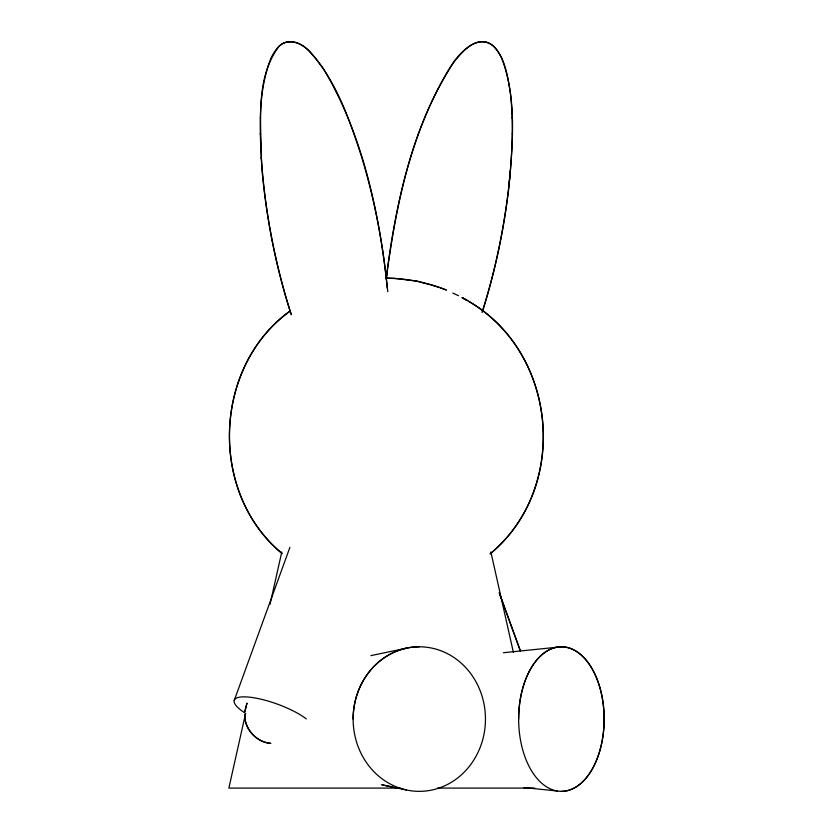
<?xml version="1.0" encoding="UTF-8"?>
<svg xmlns="http://www.w3.org/2000/svg" width="833" height="833" viewBox="0 0 833 833"><rect width="100%" height="100%" fill="white"/><g stroke="black" fill="none" stroke-linecap="round" stroke-linejoin="round"><path stroke-width="1.25" d="M291.05 314.02C275.858 266.956 266.248 218.111 261.926 168.86C259.865 131.916 257.21 92.963 271.089 57.841C274.39 51.396 279.159 43.378 287.01 42.119M260.427 118.067L260.437 117.391M260.26 134.259L260.271 133.53M386.564 276.483C396.57 201.825 412.283 124.45 454.756 60.892C462.034 52.687 471.905 39.911 484.598 41.91C492.928 42.764 498.186 51.021 501.57 57.841C517.199 98.752 512.587 144.005 508.984 186.686C504.027 229.023 495.333 270.964 482.411 311.604M482.026 312.5C496.635 266.529 506.006 218.912 510.369 170.89C512.566 144.88 513.336 118.619 510.327 92.64C507.682 76.574 505.381 58.445 493.542 46.211C477.205 32.123 457.452 54.978 449.799 67.848L449.497 68.285C411.179 131.749 395.238 206.126 386.127 278.92M508.848 186.051L510.369 170.89M386.356 278.586L386.731 274.952M244.798 711.705L246.87 703.458M244.84 711.465L247.016 703.114M245.36 714.464L228.856 788.091L400.329 788.091M270.048 604.289L281.783 551.967M234.229 700.47L289.915 547.354M490.377 553.633C570.313 487.159 557.319 352.64 468.333 301.223M490.106 553.976C571.469 486.295 557.173 346.236 461.899 297.568M290.488 310.709C213.404 365.874 208.344 490.96 280.575 552.289M290.561 310.771C212.811 366.27 208.479 492.959 282.283 553.633M387.303 288.291C383.128 243.58 374.423 199.295 361.449 156.312C349.256 119.223 336.324 80.385 309.282 51.219C302.14 43.108 288.301 37.433 279.315 46.023C255.169 77.469 261.125 121.535 261.395 158.811C265.029 211.749 275.161 264.269 291.342 314.801M370.893 655.623L406.389 648.178M286.542 42.202L289.436 41.765M503.361 652.728L561.4 646.793A72.284 42.754 -90 0 1 604.154 719.066A72.284 42.754 -90 0 1 561.4 791.35A72.284 42.754 90 0 1 524.374 682.935A72.284 42.754 90 0 1 598.417 682.935A72.284 42.754 90 0 1 561.4 791.35M288.062 41.91C303.826 40.046 314.624 57.206 322.85 67.848L323.152 68.285C363.469 135.529 379.609 214.508 387.772 291.644M437.554 788.091L534.651 788.091M394.03 278.326L386.325 278.128L400.642 278.784L416.667 281.085L430.245 284.438M394.051 278.326L417.041 281.158L439.366 287.333M523.613 787.539L557.204 791.006M270.798 743.38C256.387 742.265 244.361 728.99 244.663 714.547C244.413 728.906 256.241 742.099 270.558 743.359M484.598 41.91L486.118 42.202M381.399 784.676L392.666 787.029M382.441 784.957L406.389 789.965M431.484 284.74L445.874 289.822M440.563 287.801L446.571 290.123M452.788 293.049L458.556 295.736M462.784 297.995L467.261 300.536L462.773 297.995M499.186 592.555L520.5 651.167M499.436 593.502L520.313 650.896M490.876 551.967L513.357 652.26M260.646 144.057L260.729 145.504M261.302 157.302L261.395 158.811M512.222 117.391L512.233 118.067M512.389 133.53L512.399 134.259M353.13 719.066A72.284 66.161 90 0 1 419.291 646.793A72.284 66.161 90 0 1 485.462 719.066A72.284 66.161 90 0 1 419.291 791.35A72.284 66.161 -90 0 1 353.13 719.066A72.284 66.161 -90 0 1 419.291 646.793M518.647 719.066A72.284 42.754 -90 0 1 561.4 646.793M245.714 713.485A41.858 11.068 20 0 1 248.453 697.065A41.858 11.068 20 0 1 306.346 718.921"/></g></svg>
